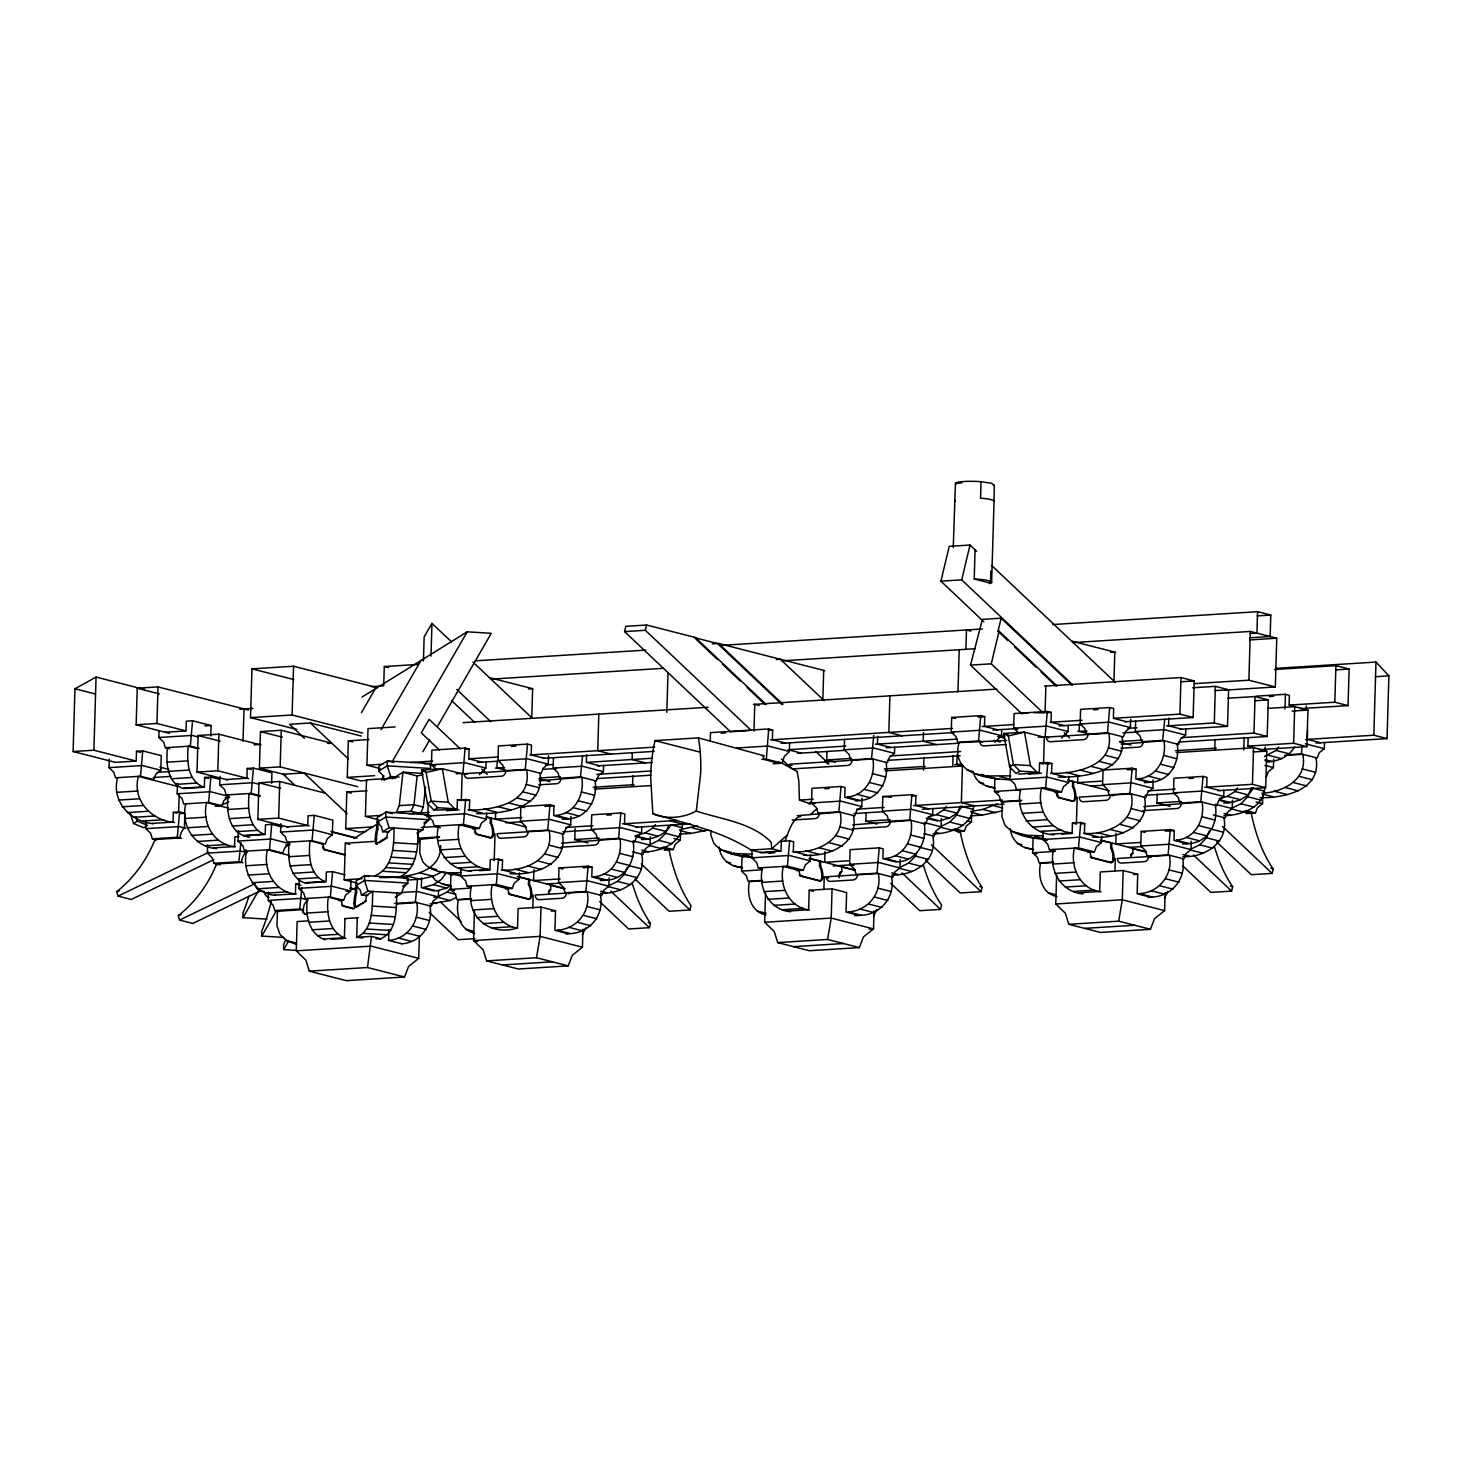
<?xml version="1.0" encoding="UTF-8"?>
<svg xmlns="http://www.w3.org/2000/svg" width="1462" height="1462" viewBox="0 0 1462 1462"><rect width="100%" height="100%" fill="white"/><g stroke="black" fill="none" stroke-linecap="round" stroke-linejoin="round"><path stroke-width="1.5" d="M810.204 801.944L810.186 803.643L799.385 800.116L798.819 780.891L797.119 771.497M114.895 762.232L73.1 751.523L74.964 688.766L96.072 677.07L144.555 689.497M135.692 760.934L93.897 750.225L96.072 677.07M115.407 762.36L136.204 761.062L136.496 751.304L142.728 750.92L161.24 755.653L160.82 770.291L155.758 774.312L153.711 779.63L140.498 776.231L115.553 777.802L113.817 772.265L109.029 767.641L109.284 759.271M153.565 823.727C130.63 821.9 111.039 801.487 117.618 777.674M169.354 733.303L136.149 724.787L137.245 688.218L158.024 686.902L248.394 710.057M174.362 822.43C151.427 820.584 131.836 800.189 138.415 776.377L177.359 786.355M142.728 750.92L140.498 776.231M156.489 839.882L152.377 838.841L150.659 833.303L145.853 828.662L146.109 820.31M185.601 730.836L156.946 723.489L158.024 686.902M169.775 748.818L165.37 747.685L163.653 742.148L158.865 737.506L159.047 731.238M197.023 748.489L188.251 746.241C186.789 760.715 187.355 780.251 203.035 786.885L182.238 788.201C166.558 781.567 165.992 762.013 167.454 747.557M213.927 859.565L131.288 899.495L118.056 896.096L116.777 891.601A114.877 95.651 -75.6 0 0 155.009 839.517L179.972 837.945A12.939 10.782 -75.6 0 1 184.413 827.931L184.852 813.292L179.552 811.94L173.32 812.342L173.028 822.083L152.249 823.398M177.176 793.793L210.437 791.71L228.949 796.461L223.905 800.482L221.858 805.781L208.646 802.4L183.682 803.972L181.964 798.435L177.176 793.793L177.487 783.358M178.675 811.465L179.205 793.574M179.552 811.94L177.322 837.269L181.434 838.329M216.54 848.581C194.062 847.357 180.52 824.879 185.765 803.844M165.243 732.243L186.039 730.945L186.332 721.186L192.564 720.803L190.334 746.113L199.143 748.38M227.871 779.977L197.004 772.082L198.101 735.496L218.898 734.198L260.766 744.926M219.099 779.191L210.875 777.071L204.643 777.473L204.351 787.232L183.554 788.53M235.199 846.717C213.507 844.981 201.756 822.503 206.562 802.528L228.383 808.12M210.766 735.989L211.076 725.536L192.564 720.803M220.086 864.883L213.909 863.311L212.191 857.774L207.385 853.132L207.641 844.78M210.875 777.071L208.646 802.4M248.65 778.679L217.801 770.766L218.898 734.198M259.998 795.657L251.19 793.409L226.226 794.962L224.508 789.425L219.72 784.802L219.976 776.432M249.636 837.159C229.461 835.003 225.587 811.209 228.31 794.835M238.032 841.089L271.311 838.987L289.823 843.738L284.761 847.759L282.714 853.077L269.501 849.678L244.556 851.25L242.82 845.712L238.032 841.089L238.343 830.635M243.021 741.197L243.99 708.942M240.901 842.679L238.854 861.739L242.966 862.799M271.621 783.266L271.932 772.831L253.419 768.08L247.188 768.464L246.895 778.223L226.098 779.538M246.036 849.623L245.945 852.401A12.939 10.782 -75.6 0 0 241.504 862.416L216.559 863.987A113.579 94.573 -75.6 0 1 178.327 915.577L179.607 920.073L192.82 923.454L260.437 890.797M275.404 895.347C253.657 893.647 241.797 871.169 246.621 851.122M296.786 729.465L250.514 717.604L251.957 668.847L293.551 666.233L377.287 687.688M243.094 835.478L263.891 834.162C248.211 827.547 247.645 807.993 249.107 793.537L260.053 796.333M253.419 768.08L251.19 793.409M288.361 827.163L257.86 819.36L258.957 782.791L279.754 781.476L325.368 793.172M285.657 774.878L259.395 768.153L260.474 731.585L281.271 730.269L331.783 743.226L327.616 743.482M296.201 894.05C274.454 892.35 262.575 869.853 267.418 849.824L289.275 855.416M278.876 911.648L274.765 910.588L273.047 905.051L268.259 900.428L268.496 892.058M244.41 835.807L265.207 834.51L265.499 824.751L271.731 824.367L269.501 849.678M309.14 825.866L278.657 818.062L279.754 781.476M357.715 786.72L280.174 766.856L281.271 730.269M286.954 826.816L307.751 825.5L308.043 815.759L314.275 815.357L332.788 820.109L332.349 834.729L327.305 838.768L325.258 844.067L312.046 840.687L287.082 842.258L285.364 836.721L280.576 832.079L280.832 823.727M362.613 733.065L292.089 714.991L293.551 666.233M345.032 854.722L325.679 849.751A4.934 2.632 86.4 0 1 323.193 844.195L309.962 840.814C308.5 855.27 309.067 874.824 324.747 881.458L303.95 882.756C288.27 876.14 287.703 856.586 289.165 842.13M299.874 883.834L295.708 884.09L295.434 893.849L274.637 895.146M419.393 935.826L418.717 958.341L408.629 966.4L404.535 977L346.33 980.655L309.304 971.17L305.85 960.095L296.274 950.83L297.133 921.572L308.482 920.859M350.99 880.581L350.679 891.016L345.617 895.055L343.588 900.354L330.357 896.974L305.412 898.545L303.694 893.008L298.888 888.366L299.143 880.014M301.83 887.873L299.71 909.017L303.822 910.077M324.911 939.719C308.153 933.743 305.229 913.841 307.477 898.399M314.275 815.357L312.046 840.687M345.708 938.421C328.95 932.427 326.008 912.544 328.274 897.101L341.505 900.482A4.934 2.632 86.4 0 0 344.009 906.038L354.389 908.706M305.266 883.103L326.063 881.787L326.355 872.046L332.587 871.644L330.357 896.974M357.441 883.194L344.21 879.813L345.306 843.245L373.687 841.454M365.738 831.567L358.958 831.988L345.726 828.607L346.823 792.038L367.218 790.759M367.309 780.361L360.474 780.799L347.262 777.4L348.34 740.832L368.844 739.534M344.959 918.575L344.392 937.69L323.595 938.988M366.322 901.049L354.955 907.281A4.934 1.042 -86.5 0 1 354.042 903.059A12.939 2.723 -86.5 0 1 355.394 892.642L355.54 887.763L356.746 887.854L356.6 892.715A12.939 2.723 -86.5 0 0 355.229 903.132A4.934 1.042 -86.5 0 0 355.65 907.025M367.839 895.53L361.534 895.128L360.072 889.81L355.942 885.753L356.088 880.873L364.641 875.574L407.953 878.223L407.807 883.085L403.421 887.69L401.63 893.209L395.197 897.193M357.295 917.807L356.71 937.306L371.403 936.374L380.76 938.787M378.64 819.798L365.409 816.399L366.505 779.831L396.038 777.967M380.157 768.592L366.925 765.193L368.022 728.624L395.179 726.925M371.385 937.124L367.51 967.515L404.535 977M356.362 937.526C373.76 929.777 372.042 907.262 372.773 891.454L366.341 895.438A4.934 1.042 -86.5 0 1 365.135 900.976M376.593 829.246L376.739 824.367L377.945 824.44L377.799 829.319A12.939 2.723 -86.5 0 0 376.428 839.736A4.934 1.042 -86.5 0 0 377.36 843.939L376.154 843.866A4.934 1.042 -86.5 0 1 375.241 839.663A12.939 2.723 -86.5 0 1 376.593 829.246L377.799 829.319M389.038 832.116L382.733 831.732L381.271 826.414L377.141 822.338L377.287 817.459L385.858 812.159L429.152 814.809L424.821 815.028M378.658 771.132L378.804 766.271L387.375 760.953L430.669 763.603L430.522 768.482L387.229 765.832L378.658 771.132L382.788 775.207L384.25 780.525M383.72 685.842L384.287 666.544L418.406 664.388M401.831 943.776L388.618 940.395L388.929 929.777M374.637 875.921C393.315 868.209 394.155 845.2 393.972 828.04L387.54 832.024A4.934 1.042 -86.5 0 1 386.334 837.562L376.154 843.866M376.045 938.732L380.412 938.988C397.828 931.239 396.111 908.724 396.823 892.917M398.687 877.401C417.364 869.689 418.205 846.662 418.022 829.502M423.432 660.952L424.144 636.92L431.966 623.36L451.594 641.909M388.472 940.432C407.569 939.225 420.416 921.06 416.725 902.511L396.586 903.991M417.565 878.936L415.391 902.182L431.272 906.239L433.3 900.939L438.362 896.9L438.545 890.632M421.604 877.876L421.312 887.617L434.525 891.016M430.998 656.127L431.966 623.36M440.3 827.784L434.36 826.249L432.624 820.712L427.836 816.088L428.22 803.533M429.097 816.436L429.006 819.689L424.62 824.276L422.829 829.813L418.004 832.792M401.703 943.812C420.782 942.606 433.647 924.441 429.938 905.91M471.148 871.206C448.03 870.347 432.898 847.978 438.509 825.993M440.702 845.584C441.104 875.939 401.812 877.693 379.864 877.565M450.899 874.769L450.46 889.389L455.267 894.031L456.985 899.569L471.532 898.655M457.387 799.623L457.094 809.381L433.922 810.076L427.452 803.497L421.513 770.035L442.31 768.738L462.138 773.818L461.352 800.646L457.387 799.623L469.667 800.116L469.375 809.875L482.606 813.256M515.465 873.271L502.234 869.89L502.526 860.131L498.56 859.108L490.245 859.638L489.953 869.397C467.511 868.136 454.079 845.657 459.306 824.678L475.168 828.753A4.934 2.632 86.4 0 0 477.672 834.309L490.885 837.689A4.934 2.632 86.4 0 0 493.681 833.486A12.939 6.926 86.4 0 0 491.323 823.069L491.47 818.19L486.024 817.13M471.184 887.288L467.219 886.264L465.501 880.727L460.694 876.085L460.95 867.734M436.224 769.377L431.436 764.754L431.875 750.116L465.135 748.032L462.906 773.343L466.871 774.367M465.702 799.093L463.454 824.422L479.335 828.497L481.363 823.179L486.426 819.159L486.608 812.89M482.04 762.177L468.809 758.796L469.101 749.037L465.135 748.032M568.17 933.725L554.939 930.344L555.523 910.826L540.977 907.098L518.096 908.542L517.53 928.041C488.326 936.831 464.989 915.797 471.367 886.009M474.437 911.283L473.578 940.541L483.154 949.807L486.59 960.881L518.334 969.014L568.243 965.87L572.318 955.271L582.424 947.212L582.954 929.192M479.372 774.659L485.859 768.08L486.042 761.812M474.419 831.348A4.934 2.632 86.4 0 0 476.63 834.363L489.861 837.763A4.934 2.632 86.4 0 0 492.639 833.559A12.939 6.926 86.4 0 0 490.282 823.124L490.428 818.245M517.53 928.041C497.171 925.263 488.052 903.132 492.164 884.693L508.027 888.768A4.934 2.632 86.4 0 0 510.53 894.324L529.043 899.057A4.934 2.632 86.4 0 0 531.839 894.854A12.939 6.926 86.4 0 0 529.482 884.437L529.628 879.557L518.297 876.981M494.211 860.661L494.997 833.833M495.435 819.195L495.636 812.433M497.153 761.501L496.952 768.007L505.779 770.255M548.488 755.799L548.232 764.169L543.188 768.19L541.141 773.489L525.278 769.432L504.481 770.73L502.764 765.193L497.975 760.569L498.414 745.931L527.508 744.103L531.492 745.127L531.199 754.885L544.412 758.266M498.56 859.108L496.331 884.437L512.193 888.494L514.222 883.194L519.284 879.155L519.467 872.887M570.948 816.472L570.71 824.824L565.648 828.863L563.619 834.162L547.738 830.105L526.96 831.403L525.223 825.866L520.435 821.242L520.874 806.604L549.986 804.776L553.952 805.8L553.659 815.54L566.872 818.939M467.968 809.966C492.53 810.624 533.027 803.223 526.594 769.761L464.222 773.69A4.934 4.112 -75.6 0 0 468.242 778.296L501.503 776.212A4.934 4.112 -75.6 0 0 505.815 771.077M527.508 744.103L525.278 769.432M489.35 677.6L532.625 688.693L531.766 717.714L472.866 662.03M508.191 893.392A4.934 2.632 86.4 0 0 509.489 894.378L528.001 899.13A4.934 2.632 86.4 0 0 530.797 894.927A12.939 6.926 86.4 0 0 528.44 884.492L528.586 879.612M532.771 907.993L533.155 895.201M533.593 880.563L533.904 869.817M476.649 813.64C501.886 814.151 546.258 808.742 539.825 773.16M540.977 907.098L540.099 936.356L536.499 957.738L568.243 965.87M501.338 869.945C524.675 871.992 555.158 858.596 549.072 830.434L497.08 833.705A4.934 4.112 -75.6 0 0 501.1 838.311L523.963 836.885A4.934 4.112 -75.6 0 0 528.275 831.75M549.986 804.776L547.738 830.105M603.605 765.394L603.404 771.662L598.36 775.701L596.313 781L580.451 776.925L559.654 778.241L557.936 772.704L553.148 768.08L553.458 757.627M548.597 893.684A12.939 6.926 86.4 0 1 550.626 889.846L550.772 884.967L549.73 885.04L564.131 888.732M569.065 893.794L565.1 892.77L563.382 887.233L558.594 882.609L559.014 867.971L588.126 866.144L592.092 867.167L591.799 876.908L605.03 880.307M510.11 873.6C534.251 875.921 568.645 864.243 562.285 833.815M575.096 828.607L574.785 839.535L587.998 842.916M594.997 780.653C598.086 798.197 587.998 817.441 568.956 818.811L555.743 815.412C574.785 814.042 584.873 794.798 581.766 777.272L539.204 780.799M582.57 755.799L580.451 776.925M586.591 754.575L586.372 762.378L599.584 765.777M600.443 895.201C604.464 914.737 589.954 932.701 570.235 933.597L557.022 930.197C576.741 929.302 591.251 911.356 587.212 891.802L535.238 895.073A4.934 4.112 -75.6 0 0 539.24 899.678L562.121 898.253A4.934 4.112 -75.6 0 0 566.415 893.118M588.126 866.144L585.897 891.473L601.759 895.53L603.806 890.23L608.85 886.191L609.106 877.84M641.745 826.761L641.562 833.029L636.518 837.068L634.471 842.368L618.609 838.311L597.812 839.608L596.094 834.071L591.288 829.447L591.726 814.809L620.838 812.982L624.804 814.005L624.512 823.746L637.743 827.145M598.817 714.132L597.739 750.7L610.952 754.081M633.137 842.021C636.244 859.565 626.156 878.808 607.114 880.179L593.883 876.78C612.925 875.409 623.013 856.165 619.925 838.64L561.572 843.154M620.838 812.982L618.609 838.311M632.297 753.058L632.114 759.509L645.327 762.89M632.553 786.318L632.863 775.865M600.59 893.245C622.501 894.415 647.173 878.9 641.635 854.155M632.808 851.889L642.951 854.484L644.998 849.184L650.042 845.164L650.298 836.794M666.818 712.341L668.006 672.447M664.278 850.135L673.233 849.568L675.261 844.268L680.323 840.23L680.506 833.961M641.781 852.2C658.996 852.072 682.407 843.976 682.498 823.563M710.24 741.143L710.495 732.608L768.701 728.953L772.667 729.977L772.393 739.717L785.606 743.116M710.934 830.69L710.806 834.875L713.876 843.446C723.781 854.795 740.339 856.184 754.447 857.902M762.634 880.362L748.069 881.275L746.351 875.738L741.563 871.114L742.002 856.476L748.708 856.056M753.953 731.146L754.757 704.337L759.162 705.452M762.269 868.995L758.303 867.971L756.585 862.434L751.797 857.81L752.035 849.44M790.467 911.74C769.03 909.839 757.791 887.379 762.47 867.715M768.701 728.953L766.326 759.162L782.188 763.219L784.272 756.567L789.352 751.45L789.608 742.915M874.038 910.917L873.508 928.918L863.402 936.978L859.327 947.595L809.418 950.72L777.693 942.588L774.257 931.513L764.663 922.248L765.54 892.99M809.272 909.931C788.639 907.39 779.008 885.15 783.248 866.418L799.129 870.475A4.934 2.632 86.4 0 0 801.633 876.03L820.127 880.782A4.934 2.632 86.4 0 0 822.923 876.579A12.939 6.926 86.4 0 0 820.566 866.144L820.712 861.264L809.4 858.706M785.368 840.449C787.872 833.45 792.879 817.185 800.628 816.454M787.598 764.79L792.02 765.467M760.258 852.401L781.037 851.103L781.329 841.344L789.644 840.833L787.415 866.144L803.278 870.219L805.324 864.901L810.368 860.88L810.569 854.612M862.05 798.179L861.794 806.531L856.75 810.569L854.703 815.869L838.841 811.812L818.044 813.11L816.326 807.572L811.538 802.949L811.958 788.31L841.07 786.483L845.036 787.506L844.744 797.265L857.975 800.646M859.254 915.431L846.041 912.05L846.608 892.551L832.061 888.823L809.199 890.248L808.614 909.766L787.817 911.064M822.85 699.421L823.709 670.4M799.275 875.098A4.934 2.632 86.4 0 0 800.591 876.103L819.104 880.837A4.934 2.632 86.4 0 0 821.882 876.633A12.939 6.926 86.4 0 0 819.524 866.217L819.67 861.337M826.944 751.395L826.688 759.948L835.496 762.195M823.874 889.718L824.239 876.908L828.662 878.041M824.678 862.288L825.007 851.524M832.061 888.823L831.202 918.081L827.583 939.463L859.327 947.595M792.441 851.652C815.759 853.717 846.242 840.303 840.157 812.141L797.064 815.705M841.07 786.483L838.841 811.812M894.689 747.1L894.506 753.369L889.444 757.407L887.416 762.707L871.553 758.65L850.756 759.948L849.038 754.41L844.232 749.787L844.543 739.333M839.078 877.913A12.939 6.926 86.4 0 1 841.728 871.571L841.874 866.692M803.442 855.179C827.181 857.39 859.619 844.835 853.388 815.54M866.125 812.506L865.87 821.242L876.889 824.075M886.082 762.378C889.188 779.904 879.101 799.147 860.058 800.518L846.827 797.119C865.87 795.748 875.957 776.523 872.869 758.979L789.699 764.206A4.934 4.112 -75.6 0 0 793.72 768.829L847.777 765.43A4.934 4.112 -75.6 0 0 852.072 760.295M873.728 735.423L871.553 758.65M877.693 736.3L877.456 744.103L890.687 747.484M891.528 876.908C895.566 896.462 881.056 914.408 861.337 915.303L848.106 911.922C867.825 911.027 882.335 893.063 878.315 873.508L826.322 876.78A4.934 4.112 -75.6 0 0 830.343 881.403L853.205 879.96A4.934 4.112 -75.6 0 0 857.518 874.824M876.981 873.179L856.202 874.477L854.466 868.94L849.678 864.316L850.116 849.678L879.229 847.85L876.981 873.179L892.862 877.237L894.89 871.937L899.952 867.916L900.19 859.546M932.847 808.468L932.646 814.736L927.602 818.775L925.556 824.075L909.693 820.018L888.896 821.315L887.178 815.778L882.39 811.154L882.829 796.516L911.922 794.688L915.906 795.712L915.614 805.471L928.827 808.851M889.901 695.839L888.823 732.407L902.054 735.806M924.24 823.746C927.328 841.271 917.241 860.515 898.198 861.886L884.985 858.486C904.028 857.116 914.115 837.89 911.009 820.346L852.675 824.86M911.922 794.688L909.693 820.018M923.454 732.608L923.198 741.216L936.429 744.615M923.582 770.108L923.947 757.572M891.692 874.952C913.604 876.122 938.257 860.606 932.719 835.862M923.911 833.614L934.035 836.209L936.082 830.891L941.126 826.871L941.382 818.501M953.261 547.519L955.417 483.337L961.832 482.935M982.519 741.965L978.553 740.96L957.756 742.257L956.038 736.72L951.25 732.096L951.689 717.458L980.783 715.631L984.748 716.654L984.474 726.395L997.687 729.794M952.749 766.198L953.06 755.744M957.976 691.837L959.218 649.731M957.08 754.666L956.806 764.425L963.403 766.125M965.907 649.274L966.473 629.958L970.878 631.091M990.852 571.002L990.487 583.192L974.204 579.007L975.063 549.822M981.039 481.729L980.563 498.177L983.469 498.414A19.719 2.851 1.7 0 1 994.05 501.119L991.638 582.205M957.61 831.695L964.317 831.275L966.364 825.975L971.408 821.936L971.59 815.668M932.866 833.907C950.099 833.797 973.491 825.683 973.601 805.27M980.783 715.631L978.553 740.96M994.27 485.11L994.05 501.119M994.873 778.917L994.507 791.454L999.295 796.077L1001.013 801.615L1021.81 800.317M995.019 742.276L1001.507 735.678L1001.708 729.41M1020.513 790.686L1016.547 789.681L1014.811 784.144L1010.023 779.502L1010.461 764.882M1053.828 834.765C1030.546 833.98 1014.993 811.666 1020.695 789.407M1033.086 838.183L1032.647 852.821L1037.453 857.445L1039.171 862.982L1053.718 862.068M1064.793 776.688L1051.562 773.288L1051.854 763.548L1047.888 762.524L1039.573 763.054L1039.281 772.795L1018.484 774.111M1072.45 832.901C1049.899 831.714 1036.211 809.235 1041.492 788.109L1057.355 792.166A4.934 2.632 86.4 0 0 1059.859 797.722L1073.071 801.121A4.934 2.632 86.4 0 0 1075.868 796.918A12.939 6.926 86.4 0 0 1073.51 786.483L1073.656 781.603L1068.21 780.544M1045.86 686.043L1045.056 712.853L1034.091 712.707M1043.137 831.165L1042.881 839.517L1047.687 844.159L1049.405 849.696L1055.345 851.213M1018.411 732.809L1013.623 728.167L1014.061 713.547L1047.322 711.446L1045.092 736.775L1049.058 737.798M1047.888 762.524L1045.641 787.854L1061.522 791.911L1063.55 786.611L1068.612 782.572L1068.795 776.304M1047.322 711.446L1051.288 712.469L1050.995 722.228L1064.226 725.609M1083.141 893.867C1061.101 892.368 1048.546 869.872 1053.554 849.422M1165.141 892.624L1164.611 910.625L1154.505 918.684L1150.43 929.302L1100.521 932.445L1068.777 924.313L1065.341 913.238L1055.765 903.973L1056.624 874.715M1061.558 738.091L1068.046 731.512L1068.229 725.243M1056.313 792.24A4.934 2.632 86.4 0 0 1058.817 797.795L1072.048 801.176A4.934 2.632 86.4 0 0 1074.826 796.991A12.939 6.926 86.4 0 0 1072.468 786.556L1072.615 781.677M1097.651 836.703L1084.42 833.303L1084.713 823.563L1080.747 822.539L1072.432 823.069L1072.139 832.81L1051.342 834.126M1101.032 891.82C1080.126 889.499 1069.965 867.167 1074.351 848.124L1090.213 852.182A4.934 2.632 86.4 0 0 1092.717 857.737L1111.23 862.489A4.934 2.632 86.4 0 0 1114.026 858.285A12.939 6.926 86.4 0 0 1111.668 847.85L1111.814 842.971L1100.484 840.412M1077.183 797.265L1076.398 824.075L1072.432 823.069M1077.622 782.627L1077.823 775.847M1079.34 724.914L1079.139 731.42L1087.966 733.686M1130.674 719.231L1130.418 727.583L1125.374 731.621L1123.328 736.921L1107.465 732.864L1086.668 734.162L1084.95 728.624L1080.162 724.001L1080.601 709.362L1109.695 707.535L1113.678 708.558L1113.386 718.299L1126.599 721.698M1080.747 822.539L1078.499 847.869L1094.38 851.926L1096.409 846.626L1101.471 842.587L1101.654 836.319M1113.112 795.84L1109.128 794.835L1107.41 789.297L1102.622 784.655L1103.061 770.035L1132.173 768.208L1136.138 769.213L1135.846 778.972L1149.059 782.353M1050.593 773.361C1075.082 774.038 1115.214 766.453 1108.781 733.193L1046.408 737.122A4.934 4.112 -75.6 0 0 1050.429 741.727L1083.689 739.644A4.934 4.112 -75.6 0 0 1088.002 734.509M1109.695 707.535L1107.465 732.864M1113.953 681.146L1114.812 652.125L1110.645 652.381M1090.378 856.823A4.934 2.632 86.4 0 0 1091.675 857.81L1110.188 862.543A4.934 2.632 86.4 0 0 1112.984 858.358A12.939 6.926 86.4 0 0 1110.627 847.923L1110.773 843.044M1114.958 871.425L1115.342 858.633M1115.78 843.994L1116.091 833.23M1058.177 777.09C1083.525 777.583 1128.426 772.466 1122.012 736.592M1078.919 892.77L1099.716 891.473L1100.283 871.973L1123.163 870.53L1122.286 899.788L1118.686 921.17L1150.43 929.302M1083.525 833.358C1106.862 835.423 1137.345 822.028 1131.259 793.866L1079.267 797.119A4.934 4.112 -75.6 0 0 1083.287 801.743L1106.149 800.299A4.934 4.112 -75.6 0 0 1110.462 795.164M1132.173 768.208L1129.925 793.519L1145.806 797.594L1147.834 792.276L1152.897 788.256L1153.134 779.886M1185.792 728.825L1185.591 735.094L1180.547 739.114L1178.5 744.432L1162.637 740.357L1141.84 741.673L1140.122 736.135L1135.334 731.493L1135.645 721.04M1130.784 857.116A12.939 6.926 86.4 0 1 1132.812 853.278L1132.959 848.399L1131.917 848.472L1146.318 852.163M1123.163 870.53L1137.71 874.258L1137.125 893.757L1150.356 897.156M1151.252 857.207L1147.286 856.202L1145.568 850.665L1140.78 846.023L1141.201 831.403L1170.313 829.575L1174.278 830.58L1173.986 840.339L1187.217 843.72M1092.297 837.032C1116.438 839.334 1150.832 827.675 1144.472 797.247M1157.228 794.213L1156.972 802.949L1170.185 806.348M1177.184 744.085C1180.273 761.611 1170.185 780.854 1151.142 782.225L1137.929 778.844C1156.972 777.473 1167.06 758.23 1163.953 740.704L1121.372 744.213M1164.757 719.213L1162.637 740.357M1168.778 718.006L1168.558 725.81L1181.771 729.191M1182.63 858.614C1186.651 878.169 1172.14 896.115 1152.421 897.028L1139.209 893.629C1158.927 892.734 1173.438 874.769 1169.399 855.233L1117.425 858.486A4.934 4.112 -75.6 0 0 1121.427 863.11L1144.307 861.666A4.934 4.112 -75.6 0 0 1148.602 856.531M1170.313 829.575L1168.083 854.886L1183.946 858.962L1185.993 853.644L1191.037 849.623L1191.292 841.253M1223.932 790.193L1223.749 796.461L1218.705 800.482L1216.658 805.8L1200.795 801.724L1179.998 803.04L1178.281 797.503L1173.474 792.861L1173.913 778.241L1203.025 776.413L1206.991 777.418L1206.698 787.177L1219.929 790.558M1181.004 677.546L1194.216 680.945L1193.138 717.513L1179.907 714.132L1181.004 677.546L1044.544 686.117M1215.324 805.452C1218.431 822.978 1208.343 842.222 1189.3 843.592L1176.069 840.211C1195.112 838.841 1205.2 819.597 1202.111 802.071L1143.759 806.567M1203.025 776.413L1200.795 801.724M1215.379 686.354L1228.61 689.753L1227.513 726.322L1214.301 722.941L1215.379 686.354L1192.645 687.78M1214.739 749.732L1215.05 739.279M1182.776 856.659C1204.688 857.847 1229.359 842.331 1223.822 817.587M1213.241 814.864L1225.138 817.916L1227.185 812.616L1232.228 808.577L1232.484 800.226M1243.778 750.006L1244.144 737.451M1250.321 631.438L1276.765 638.218L1275.321 686.976L1248.877 680.195L1250.321 631.438L1072.944 642.586M1248.128 738.328L1247.89 746.132L1266.75 751.121L1265.672 787.689L1217.919 790.686M1265.672 787.689L1252.441 784.308L1253.537 747.722L1176.216 752.583M1255.054 696.533L1268.267 699.914L1267.188 736.482L1253.957 733.102L1255.054 696.533L1227.769 698.233M1052.896 624.53L1257.576 611.683L1256.936 633.137L1250.101 633.558M1246.063 813.585L1255.419 813L1257.448 807.682L1262.51 803.661L1262.748 795.291M1265.069 751.23L1265.178 747.064M1223.968 815.632C1241.183 815.504 1264.593 807.408 1264.685 786.995M1257.576 611.683L1270.789 615.063L1270.149 636.518L1249.681 637.798M1266.33 776.889L1268.358 771.57L1273.42 767.55L1273.658 759.18M1284.97 708.96L1285.409 694.322L1256.297 696.15M1285.409 694.322L1289.374 695.345L1289.082 705.104L1307.942 710.075L1306.864 746.643L1293.632 743.263L1294.711 706.694L1267.426 708.412M1261.998 793.135C1282.942 792.495 1308.49 779.136 1302.679 754.282L1284.531 755.415M1306.242 710.203L1306.37 706.018M1307.576 729.629L1307.284 739.388L1320.497 742.769M1259.933 797.685C1284.038 798.362 1322.306 789.864 1315.91 757.663M1286.816 754.849L1301.363 753.935L1317.225 758.01L1319.272 752.692L1324.316 748.672L1324.517 742.404M1335.902 665.649L1349.134 669.048L1348.037 705.616L1334.824 702.217L1335.902 665.649L1274.498 669.505M1375.98 662.067L1388.9 675.846L1387.036 738.602L1373.823 735.203L1375.98 662.067L1275.924 668.335M1301.363 753.935L1301.948 748.252M420.489 813.621L411.133 811.227L396.44 812.141L399.254 805.617L402.982 772.192L422.664 773.398M423.085 774.604L417.145 776.03L413.965 804.685L411.133 811.227M421.184 811.977L423.304 807.079L425.533 787.031M696.277 811.026L700.59 774.257A150.878 125.641 -75.6 0 0 698.434 737.871L655.013 740.613A150.878 125.641 -75.6 0 0 650.681 777.382L652.838 813.749C666.672 819.615 683.174 818.099 696.277 811.026C721.369 819.506 751.833 822.32 771.168 842.222L771.79 848.728L780.562 850.975M730.433 731.676L624.585 631.602L625.846 626.339L646.624 625.023L695.309 637.505L766.234 704.574M751.212 730.379L645.363 630.286L646.624 625.023M599.694 901.597L628.642 928.991L649.439 927.676L650.48 923.326A113.579 60.728 86.4 0 1 632.425 883.742M635.129 879.101L669.139 911.265L689.936 909.967L690.978 905.599A114.877 61.404 86.4 0 1 669.066 849.824L661.135 847.796M983.835 621.752L940.907 581.163L949.24 546.349L970.019 545.052L976.653 551.302M1072.34 684.472L961.704 579.866L970.019 545.052M1021.865 713.73L970.476 665.137L982.446 619.376L1001.159 618.207L1072.121 685.312M1007.958 640.648L998.034 631.255L1001.159 618.207M1042.662 712.414L991.273 663.821L999.076 631.2L998.034 631.255M890.778 883.322L919.744 910.698L940.523 909.382L941.565 905.033A113.579 60.728 86.4 0 1 923.509 865.449M925.574 860.186L960.242 892.971L981.02 891.674L982.062 887.324A114.877 61.404 86.4 0 1 960.168 831.549L952.237 829.502M1182.648 865.76L1210.828 892.405L1231.625 891.107L1232.667 886.758A113.579 60.728 86.4 0 1 1214.611 847.174M1216.658 841.911L1251.326 874.696L1272.123 873.381L1273.164 869.031A114.877 61.404 86.4 0 1 1251.253 813.256L1243.321 811.227M585.75 927.84L582.351 934.711M876.834 909.547L873.435 916.418M1167.937 891.272L1164.538 898.125M620.637 889.791L607.424 886.392L617.531 881.385L624.384 874.386L627.253 867.185M661.829 848.746L648.616 845.365L658.722 840.339L665.575 833.34L668.445 826.158M900.537 867.112L908.633 863.092L915.468 856.092L916.912 852.492M941.729 826.067L949.807 822.064L956.66 815.065L960.26 806.074L973.473 809.455M1202.824 853.205L1189.611 849.824L1199.717 844.817L1206.57 837.799L1209.439 830.617M1244.016 812.178L1230.803 808.778L1240.909 803.771L1247.762 796.772L1250.631 789.571M267.071 919.159L243.021 917.679L257.824 892.058M361.443 712.652L375.149 688.931M283.665 937.416L261.789 936.064L276.574 910.479M380.997 729.684L420.946 660.532M296.804 950.41L283.683 949.606L288.233 941.711M381.619 780.032L383.994 775.902M393.114 760.112L467.219 631.822L491.269 633.302L437.686 726.066M422.865 751.724L429.718 739.882M994.087 485.402L991.474 483.173L979.12 481.565A19.719 2.851 1.7 0 0 955.6 483.045L956.038 484.525M446.239 872.924L441.049 879.813L433.428 884.674L423.395 887.489L436.608 890.888L446.659 888.055L450.46 885.625M637.085 835.186L645.126 832.92L652.728 828.059L655.323 824.623M641.562 839.553C653.039 839.517 665.411 835.131 671.149 824.55M928.169 816.892L936.21 814.645L943.831 809.784L946.426 806.33M928.37 818.026L939.39 820.84L949.441 818.026L957.043 813.164L962.234 806.275M1219.271 798.599L1227.312 796.351L1234.915 791.49L1237.51 788.036M1264.484 756.439L1276.107 750.445L1278.702 747.009M1223.749 802.985C1235.226 802.949 1247.598 798.563 1253.336 787.981M1267.188 761.793C1277.952 761.464 1289.173 756.749 1294.528 746.936M307.477 899.861L304.334 904.375L303.018 909.876A4.934 4.112 -75.6 0 0 307.038 914.481L306.38 914.317A4.934 4.112 -75.6 0 1 302.36 909.693L277.415 911.265L276.976 925.903L280.046 934.474L286.497 940.633L296.347 944.397M456.217 897.485L450.15 900.501L436.919 897.101L447.043 892.094L451.137 887.891M787.397 834.912L771.79 848.728L750.993 850.043C721.369 831.056 686.171 823.636 652.838 813.749M810.478 814.444L816.947 808.705M133.517 823.508L137.3 821.151L147.552 825.372L143.769 827.73L133.517 823.508L130.264 813.274M361.973 697.1L467.219 631.822M385.858 779.52L390.683 776.541L399.089 777.053M392.273 778.826L402.982 772.192L417.145 776.03M377.141 822.338L385.712 817.039L429.006 819.689L423.852 822.868M353.95 838.494L379.097 822.905M427.452 803.497L431.235 801.158L448.249 802.199L454.719 808.76L459.068 809.893M382.733 831.732L389.148 827.748L422.829 829.813M379.06 842.898L387.521 837.635M433.922 810.076L437.705 807.718L454.719 808.76M418.644 839.48L438.874 837.36M355.942 885.753L364.513 880.435L407.807 883.085L402.653 886.283M353.914 888.786L357.678 886.447M361.534 895.128L367.949 891.144L401.63 893.209M356.161 907.354L364.641 902.091M1036.905 772.192L1019.891 771.15L1016.108 773.489L1009.639 766.929L1013.422 764.571L1030.436 765.613L1036.905 772.192L1041.291 773.325M970.914 811.41L982.829 809.418L997.376 803.826M958.414 832.518L960.168 831.549M406.454 880.124L419.813 879.283L433.191 876.25L440.939 872.412M220.671 805.599L228.712 801.724M118.056 896.096L208.774 852.273M179.607 920.073L255.411 883.45M989.427 583.576L991.199 582.936A19.719 2.851 1.7 0 0 976.232 579.098L974.204 579.007M679.812 829.703L697.319 825.884M679.958 834.126L691.051 833.431L708.686 829.886M971.06 815.833L982.153 815.138L1001.634 810.99M425.625 771.095L421.513 770.035L426.155 772.466L442.31 768.738L448.249 802.199M1009.639 766.929L1003.7 733.467L1008.341 735.898L1024.496 732.17L1044.325 737.25L1043.539 764.059L1039.573 763.054M430.066 903.955L450.15 900.501M940.907 581.163L961.704 579.866M624.585 631.602L645.363 630.286M695.309 637.505L694.267 637.56L717.495 643.518L782.133 704.647M712.286 643.847L718.518 643.444L824.641 670.638M475.26 660.824L645.82 650.115M720.857 645.4L982.391 628.952M1257.156 615.922L1270.789 615.063M776.267 659.581L780.434 659.307L824.166 700.682M371.385 686.647L382.66 685.952M490.757 679.154L663.584 668.298M781.841 660.861L975.154 648.726M1249.48 639.936L1276.765 638.218M528.458 688.949L532.625 688.693M239.823 709.198L252.889 708.376M970.476 665.137L991.273 663.821M136.149 724.787L156.946 723.489M250.514 717.604L292.089 714.991M204.844 725.938L211.076 725.536M361.242 736.026L310.401 722.996L289.604 724.311L304.462 738.347M158.865 737.506L192.125 735.423L198.302 737.012M463.052 722.648L707.973 707.261M753.46 704.41L996.792 689.114M1335.482 669.907L1349.134 669.048M1180.583 681.804L1194.216 680.945M73.1 751.523L93.897 750.225M165.37 747.685L190.334 746.113M1194.29 683.631L1248.877 680.195M254.041 744.816L260.711 744.396M1375.249 676.705L1388.9 675.846M1214.959 690.612L1228.61 689.753M1225.284 690.119L1275.321 686.976M167.015 762.177L187.812 760.88M109.029 767.641L142.307 765.54L160.82 770.291M1269.217 696.606L1273.694 696.332M730.525 731.786L749.238 730.598M1021.609 713.493L1027.859 713.09M464.678 749.33L469.101 749.037M511.334 746.388L515.812 746.113M721.168 733.211L725.645 732.919M768.19 730.251L772.667 729.977M978.041 717.074L984.748 716.654M1046.865 712.743L1051.288 712.469M1093.521 709.819L1097.999 709.527M1254.634 700.773L1268.267 699.914M168.349 771.369L189.146 770.054M157.165 772.393L169.629 771.625M197.004 772.082L217.801 770.766M259.395 768.153L280.174 766.856M1289.338 705.086L1334.824 702.217M153.144 777.528L170.871 776.413M366.925 765.193L382.77 764.206M409.927 762.506L432.551 761.081M468.754 758.796L498.177 756.95M529.847 754.959L654.592 747.119M770.565 739.845L952.493 728.405M982.062 726.559L1013.897 724.549M1050.283 722.265L1082.136 720.273M1113.971 718.262L1179.907 714.132M171.328 778.771L192.125 777.455M1300.285 708.613L1348.037 705.616M497.975 760.569L527.088 758.741L548.232 764.169M951.25 732.096L980.362 730.269L1001.507 735.678M1080.162 724.001L1109.274 722.155L1130.418 727.583M1292.024 711.08L1307.942 710.075M429.938 765.467L434.47 765.174M477.453 762.47L500.077 761.044M543.078 758.358L654.154 751.377M781.128 743.39L954.357 732.517M993.009 730.086L1015.761 728.661M1058.963 725.938L1081.697 724.512M1124.918 721.789L1193.138 717.513M736.848 747.996L768.208 746.022L789.352 751.45M175.952 784.363L196.749 783.065M219.72 784.802L252.981 782.7L259.158 784.29M347.262 777.4L374.601 775.682M495.38 768.098L504.5 767.532M545.509 764.955L552.344 764.516M586.536 762.378L652.582 758.23M789.023 749.659L845.877 746.077M875.446 744.213L957.318 739.078M998.254 736.501L1005.07 736.08M1077.841 731.512L1086.942 730.927M1127.878 728.368L1136.979 727.784M1166.53 725.938L1214.301 722.941M117.198 792.313L137.976 790.997M456.089 773.782L462.906 773.343M1038.276 737.195L1045.092 736.775M553.148 768.08L582.26 766.234L603.404 771.662M844.232 749.787L873.344 747.959L894.506 753.369M1006.642 740.448L959.09 742.605C949.934 774.897 988.659 778.844 1010.827 779.867M1135.334 731.493L1164.446 729.666L1185.591 735.094M542.786 769.341L556.455 768.482M597.483 765.905L652.162 762.47M797.704 753.332L845.456 750.317M886.21 747.758L959.163 743.189M1122.907 732.901L1138.825 731.895M1179.761 729.319L1227.513 726.322M118.733 800.079L139.53 798.764M761.793 759.436L766.326 759.162M1006.075 744.523L983.889 745.912A4.934 4.112 -75.6 0 1 979.869 741.289M225.13 797.74L229.662 797.448M539.88 777.967L560.348 776.669M596.734 774.385L651.303 770.967M826.414 759.966L851.432 758.394M890.102 755.964L960.589 751.523M1119.782 741.526L1142.535 740.101M1181.186 737.67L1253.957 733.102M773.124 763.785L782.188 763.219M122.095 806.823L142.874 805.525M596.313 778.643L650.882 775.207M887.397 760.35L960.168 755.781M1178.5 742.056L1267.188 736.482M538.656 784.856L556.675 783.723A4.934 4.112 -75.6 0 0 560.988 778.588M1120.842 748.27L1138.861 747.137A4.934 4.112 -75.6 0 0 1143.174 742.002M215.06 806.22L221.858 805.781M127.249 812.561L148.046 811.264M1305.584 739.498L1373.823 735.203M227.871 809.473L248.668 808.157M593.188 787.269L634.124 784.692M884.291 768.975L925.227 766.417M954.777 764.553L961.612 764.114M1175.375 750.7L1216.311 748.124M1248.146 746.113L1293.632 743.263M180.685 813.566L184.852 813.292M134.212 817.295L155.009 815.997M1316.019 743.062L1387.036 738.602M594.376 789.133L650.974 785.587M885.113 770.876L962.435 766.015L961.356 802.583L974.569 805.982M1259.093 749.659L1306.864 746.643M463.436 800.5L469.667 800.116M1045.622 763.932L1051.854 763.548M142.984 821.023L163.781 819.725M185.327 818.464L206.124 817.167M399.254 805.617L413.965 804.685L423.304 807.079M1253.117 751.98L1266.75 751.121M229.205 818.647L250.002 817.349M257.86 819.36L278.657 818.062M145.853 828.662L179.132 826.578L185.619 828.241M446.604 810.661L457.003 810.021M1028.791 774.092L1039.19 773.435M187.191 827.784L207.988 826.487M365.409 816.399L381.363 815.394M408.72 813.676L429.225 812.397M974.77 773.745L985.772 775.975L1010.662 775.865M232.184 826.048L252.981 824.732M544.997 806.348L553.952 805.8M824.897 788.767L829.374 788.493M1127.184 769.78L1136.138 769.213M427.836 816.088L465.263 813.731L486.426 819.159M1010.023 779.502L1047.45 777.163L1068.612 782.572M426.502 816.783L431.052 816.49M236.807 831.659L257.604 830.343M191.23 835.46L212.027 834.144M152.377 838.841L177.322 837.269M280.576 832.079L313.837 829.996L332.349 834.729M345.726 828.607L372.828 826.907M494.777 819.25L521.861 817.55M799.696 800.079L813.164 799.239M1077.33 782.645L1102.019 781.092M239.019 836.538L234.852 836.812L234.56 846.553L213.781 847.869M606.894 815.12L611.372 814.846M891.272 797.265L882.829 796.516M911.411 795.986L915.906 795.712M1189.081 778.552L1193.559 778.259M434.36 826.249L463.454 824.422M1016.547 789.681L1045.641 787.854M197.443 841.472L218.24 840.157M421.275 827.455L436.955 826.487M490.282 823.124L491.323 823.069M520.435 821.242L549.548 819.396L570.71 824.824M811.538 802.949L840.632 801.121L861.794 806.531M1019.142 789.9L994.507 791.454L998.729 792.532M1072.468 786.556L1073.51 786.483M1102.622 784.655L1131.734 782.828L1152.897 788.256M505.742 822.777L521.532 821.79M562.194 819.232L568.956 818.811M808.431 803.753L815.175 803.332M855.562 800.792L860.058 800.518M1090.561 786.026L1104.011 785.185M1144.417 782.645L1151.142 782.225M205.85 845.84L226.628 844.524M472.61 828.917L479.335 828.497M1054.796 792.331L1061.522 791.911M285.602 845.036L289.75 844.78M565.648 827.455L592.932 825.738M622.501 823.874L677.089 820.456M856.732 809.162L884.035 807.444M913.586 805.599L1002.292 800.025M1147.834 790.869L1175.119 789.151M1204.688 787.305L1252.441 784.308M1058.817 797.795L1059.859 797.722M322.152 844.268L323.193 844.195M439.623 836.885L418.826 838.201L417.109 832.664M492.639 833.559L493.681 833.486M1074.826 796.991L1075.868 796.918M1109.128 794.835L1129.925 793.519M1021.061 800.792L1002.347 801.962L1001.909 816.582L1004.979 825.153C1014.884 836.502 1031.441 837.89 1045.531 839.608M207.385 853.132L240.663 851.048L247.151 852.712M591.288 829.447L620.4 827.602L641.562 833.029M882.39 811.154L911.502 809.327L932.646 814.736M1173.474 792.861L1202.586 791.033L1223.749 796.461M562.943 831.841L594.796 829.831M635.732 827.273L690.302 823.837M854.046 813.548L883.615 811.684M922.266 809.272L1004.138 804.118M1145.13 795.255L1176.983 793.263M438.07 840.613L458.867 839.316M1020.257 804.045L1041.054 802.729M489.861 837.763L490.885 837.689M1072.048 801.176L1073.071 801.121M792.185 820.036L815.065 818.592A4.934 4.112 -75.6 0 0 819.36 813.457M322.426 846.79A4.934 2.632 86.4 0 0 324.637 849.824L325.679 849.751M288.745 856.75L309.524 855.453M574.475 839.553L599.164 838M865.577 821.26L890.267 819.707M1156.661 802.985L1181.351 801.432M213.909 863.311L238.854 861.739M439.934 849.934L460.731 848.636M1022.121 813.365L1042.918 812.05M246.201 865.76L266.979 864.444M561.043 847.211L594.833 845.091A4.934 4.112 -75.6 0 0 599.128 839.956M852.127 828.917L885.917 826.798A4.934 4.112 -75.6 0 0 890.23 821.662M1143.229 810.624L1177.02 808.504A4.934 4.112 -75.6 0 0 1181.314 803.369M290.061 865.943L310.858 864.627M443.973 857.609L464.752 856.293M1026.16 821.023L1046.938 819.725M248.047 875.08L268.844 873.764M293.04 873.326L313.837 872.028M498.359 860.387L502.526 860.131M1080.546 823.819L1084.713 823.563M450.186 863.622L470.983 862.324M1032.373 827.053L1053.17 825.738M458.575 867.989L479.372 866.674M1040.761 831.403L1061.558 830.105M297.663 878.936L318.46 877.639M252.085 882.737L272.882 881.44M469.156 870.694L489.953 869.397M479.463 870.676L489.861 870.036M774.714 852.127L762.232 852.913L750.993 850.043M1061.65 834.108L1072.048 833.45M344.21 879.813L362.028 878.699M417.949 842.88A4.934 4.112 -75.6 0 0 420.161 838.53L419.722 853.168L422.792 861.739C431.838 873.143 447.884 873.563 461.243 872.467M730.178 853.369L752.345 854.173M769.122 853.114L774.622 852.766M1021.28 835.076L1043.429 835.88M583.137 867.715L592.092 867.167M1165.324 831.147L1174.278 830.58M258.299 888.75L279.096 887.452M460.694 876.085L498.122 873.746L519.284 879.155M751.797 857.81L789.224 855.453L810.368 860.88M298.888 888.366L332.166 886.283L350.679 891.016L346.238 891.308M266.705 893.118L287.484 891.82M533.283 880.581L560.22 878.9M824.385 862.306L849.075 860.752M1115.469 844.013L1140.159 842.459M467.219 886.264L496.331 884.437M758.303 867.971L787.415 866.144M1049.405 849.696L1078.499 847.869M268.259 900.428L301.519 898.326L308.007 899.989M401.52 892.478L417.2 891.491L438.362 896.9L433.885 897.193M470.618 888.128L450.46 889.389L454.7 890.486M528.44 884.492L529.482 884.437M558.594 882.609L587.687 880.782L608.85 886.191M741.563 871.114L761.72 869.835M819.524 866.217L820.566 866.144M1055.052 851.414L1032.647 852.821L1036.887 853.899M1110.627 847.923L1111.668 847.85M1140.78 846.023L1169.874 844.195L1191.037 849.623M546.514 883.98L559.983 883.139M600.37 880.599L607.114 880.179M833.121 865.979L853.315 864.7M1128.701 847.412L1142.169 846.553M1182.557 844.013L1189.3 843.592M505.468 888.914L512.193 888.494M796.571 870.639L803.278 870.219M1087.655 852.346L1094.38 851.926M339.038 900.647L343.588 900.354M550.626 889.846L549.602 889.919A12.939 6.926 86.4 0 0 548.451 891.601M841.728 871.571L840.687 871.626A12.939 6.926 86.4 0 0 838.64 875.464M1132.812 853.278L1131.789 853.351A12.939 6.926 86.4 0 0 1130.638 855.032M509.489 894.378L510.53 894.324M800.591 876.103L801.633 876.03M1091.675 857.81L1092.717 857.737M341.651 905.124A4.934 2.632 86.4 0 0 342.967 906.111L344.009 906.038M274.765 910.588L299.71 909.017M394.594 903.479L415.391 902.182M530.797 894.927L531.839 894.854M565.1 892.77L585.897 891.473M821.882 876.633L822.923 876.579M1112.984 858.358L1114.026 858.285M1147.286 856.202L1168.083 854.886M470.782 899.112L458.3 899.898C455.559 913.257 459.488 930.07 474.748 933.176M761.866 880.837L749.403 881.623C746.643 894.963 750.591 911.776 765.832 914.901M1052.969 862.543L1040.487 863.329C1037.746 876.688 1041.675 893.483 1056.935 896.608M470.928 900.629L491.725 899.331M762.031 882.354L782.828 881.038M1053.115 864.06L1073.912 862.744M307.057 913.037L327.835 911.74M528.001 899.13L529.043 899.057M819.104 880.837L820.127 880.782M1110.188 862.543L1111.23 862.489M472.793 909.949L493.589 908.651M763.877 891.656L784.674 890.358M1054.979 873.381L1075.776 872.065M344.776 918.593L358.373 917.734M308.646 922.284L329.425 920.987M551.357 911.1L555.523 910.826M1133.543 874.514L1137.71 874.258M476.831 917.624L497.628 916.308M767.915 899.331L788.712 898.033M1059.018 881.038L1079.815 879.74M312.155 929.814L332.934 928.516M483.045 923.637L503.842 922.321M774.129 905.343L794.926 904.046M1065.231 887.068L1086.028 885.753M317.565 935.625L338.362 934.328M491.451 928.005L512.23 926.689M782.535 909.711L803.332 908.395M1073.62 891.418L1094.417 890.12M331.143 939.335L343.625 938.549M474.784 938.659L458.154 939.701L429.188 912.306M296.274 950.83L371.129 946.133L418.717 958.341M565.831 933.871L570.235 933.597M854.703 915.724L861.337 915.303M1148.017 897.302L1152.421 897.028M764.663 922.248L831.202 918.081L873.508 928.918L869.086 929.192M1055.765 903.973L1122.286 899.788L1164.611 910.625M309.304 971.17L367.51 967.515M486.59 960.881L536.499 957.738M777.693 942.588L827.583 939.463M1068.777 924.313L1118.686 921.17M502.471 964.957L552.362 961.813M793.555 946.663L843.464 943.52M1084.658 928.37L1134.549 925.245M424.181 763.932L430.669 763.603M403.622 878.443L407.953 878.223M375.241 839.663L376.428 839.736M393.534 842.66L417.584 844.141M392.602 850.427L416.652 851.889M390.994 857.171L415.044 858.633M388.728 862.872L412.777 864.353M385.785 867.569L409.835 869.049M382.167 871.242L406.235 872.723M355.394 892.642L356.6 892.715M354.042 903.059L355.229 903.132M372.335 906.074L396.385 907.555M371.22 915.376L395.27 916.857M369.301 923.034L393.351 924.496M366.615 929.01L390.665 930.49M363.124 933.341L387.174 934.803M358.537 937.654L362.923 937.928M439.093 871.663L461.151 875.957M973.345 771.662C974.843 781.603 985.187 787.196 994.544 787.415M1010.388 828.716C1010.991 840.376 1021.298 848.892 1032.702 848.782M719.286 847.01C719.889 858.669 730.214 867.167 741.618 867.057M431.637 875.482L435.237 880.179L442.584 884.09L450.515 885.351M393.881 762.451L387.375 760.953L387.229 765.832L390.683 776.541M392.364 813.64L385.858 812.159L385.712 817.039L389.148 827.748M368.991 876.56L364.641 875.574L364.513 880.435L367.949 891.144M1071.518 641.032L1115.744 652.363M1305.292 743.792L1324.316 748.672M1276.107 750.445L1289.338 753.844M1268.504 755.306L1281.717 758.705M1302.258 768.902L1315.471 772.302M1265.069 759.82L1271.666 761.519M1265.178 760.514L1269.601 761.647M1264.959 765.375L1273.42 767.55M1299.261 776.395L1312.492 779.776M1293.541 782.59L1306.772 785.989M1119.983 742.221L1131.003 745.035M1163.533 755.324L1176.746 758.723M1068.046 731.512L1046.883 726.084L1013.623 728.167L1017.863 729.264M1285.098 787.506L1298.329 790.887M1108.36 747.831L1121.573 751.212M1273.914 791.125L1287.145 794.524M1160.773 764.26L1173.986 767.66M1251.344 787.78L1264.575 791.18M1262.218 794.03L1273.238 796.845M1105.363 755.306L1118.594 758.705M951.689 717.458L955.655 718.482M1155.583 771.15L1168.814 774.549M1234.915 791.49L1248.146 794.871M1007.994 734.564L1003.7 733.467L1024.496 732.17L1030.436 765.613M1247.762 796.772L1260.975 800.153M1099.643 761.519L1112.874 764.9M1256.169 802.035L1262.51 803.661M998.053 736.519L1004.668 738.219M1147.962 776.011L1161.193 779.41M1227.312 796.351L1240.525 799.732M993.941 740.375L1000.282 742.002M1240.909 803.771L1254.14 807.152M1091.2 766.417L1104.413 769.816M1219.472 799.732L1230.492 802.565M1219.582 800.427L1228.409 802.693M1245.496 810.46L1255.419 813M1215.306 804.246L1232.228 808.577M1246.245 812.305L1250.211 813.329M1080.016 770.054L1093.247 773.435M1066.109 772.375L1079.34 775.774M1224.041 813.512L1230.657 815.211M1067.699 780.087L1109.512 790.796M1201.673 816.691L1214.904 820.091M1198.913 825.628L1212.144 829.027M1130.82 808.486L1144.033 811.885M1212.363 829.393L1223.383 832.207M999.588 776.56L1010.607 779.392M966.583 769.871L973.18 771.57M985.772 775.975L998.985 779.356M1193.741 832.536L1206.954 835.917M1127.239 817.477L1140.451 820.858M1206.57 837.799L1219.783 841.198M979.266 782.243L983.67 783.358M986.612 786.154L995.439 788.42M1186.121 837.379L1199.333 840.778M1120.385 824.477L1133.598 827.876M1199.717 844.817L1212.948 848.198M1141.201 831.403L1145.166 832.408M1110.279 829.502L1123.492 832.883M788.055 749.714L801.267 753.094M872.43 773.617L885.661 776.998M993.996 805.8L1002.822 808.047M1096.902 832.518L1110.115 835.917M1182.849 854.557L1189.465 856.239M982.829 809.418L996.042 812.799M1100.758 840.157L1146.5 851.871M698.452 737.871L764.407 755.891M869.671 782.554L882.902 785.935M1101.471 842.587L1080.308 837.159L1042.881 839.517L1047.121 840.595M971.133 812.305L982.153 815.138M864.499 789.443L877.712 792.843M943.831 809.784L957.043 813.164M384.287 666.544L388.691 667.659M956.66 815.065L969.891 818.446M1168.96 869.853L1182.191 873.253M1034.529 836.447L1045.549 839.261M1011.43 831.33L1024.661 834.711M655.013 740.613L700.134 752.162M967.186 820.858L971.408 821.936M856.878 794.305L870.091 797.685M936.21 814.645L949.441 818.026M949.807 822.064L963.038 825.445M1165.799 878.826L1179.012 882.207M926.287 818.153L937.306 820.968M1017.406 843.611L1021.828 844.725M954.412 828.735L964.317 831.275M1024.771 847.521L1033.579 849.787M924.203 822.539L941.126 826.871M953.169 830.087L957.135 831.092M939.701 827.072L952.932 830.471M1159.786 885.771L1172.999 889.152M935.15 832.371L939.554 833.486M1150.923 890.705L1164.136 894.086M910.588 834.985L923.801 838.366M251.957 668.847L293.825 679.574M907.829 843.921L921.042 847.302M839.718 826.779L852.949 830.16M919.068 847.101L932.281 850.5M902.639 850.811L915.87 854.21M836.136 835.771L849.367 839.151M915.468 856.092L928.699 859.492M879.229 847.85L883.194 848.874L882.902 858.633L896.115 862.013M1048.327 892.77L1054.943 894.47M895.018 855.672L908.249 859.071M829.283 842.77L842.514 846.151M908.633 863.092L921.846 866.491M899.952 867.916L878.79 862.489L849.678 864.316L853.918 865.394M819.177 847.777L832.408 851.176M898.509 868.117L911.74 871.498M789.644 840.833L793.628 841.838L793.336 851.597L806.549 854.978M538.838 778.734L549.858 781.549M581.346 791.911L594.559 795.291M485.859 768.08L464.697 762.652L431.436 764.754L435.676 765.832M805.8 850.811L819.031 854.192M891.747 872.832L898.362 874.532M670.254 820.876L683.485 824.257M526.174 784.4L539.387 787.78M691.727 827.711L704.958 831.092M809.107 858.285L855.197 870.109M840.833 866.747L855.233 870.438M348.34 740.832L352.744 741.965M578.587 800.829L591.799 804.228M671.369 824.915L682.388 827.748M137.245 688.218L159.285 693.865M680.031 830.599L691.051 833.431M523.177 791.892L536.408 795.273M573.396 807.737L586.627 811.118M652.728 828.059L665.959 831.458M665.575 833.34L678.788 836.739M877.876 888.147L891.089 891.528M743.427 854.722L752.236 856.988M260.474 731.585L282.44 737.213M720.327 849.605L731.347 852.437M517.457 798.088L530.688 801.468M673.982 838.603L680.323 840.23M565.776 812.598L579.007 815.979M645.126 832.92L658.339 836.319M74.964 688.766L94.792 693.847M658.722 840.339L671.953 843.738M509.014 803.003L522.226 806.384M635.075 835.752L648.306 839.133M874.696 897.101L887.927 900.501M520.874 806.604L524.84 807.627M635.202 836.447L646.222 839.261M726.322 861.886L730.726 863.019M663.309 847.028L673.233 849.568M733.668 865.815L742.495 868.062M633.119 840.814L650.042 845.164M497.829 806.622L511.06 810.003M868.684 904.064L881.915 907.445M809.199 890.248L813.347 891.327M198.101 735.496L220.141 741.143M483.94 808.961L497.153 812.342M641.855 850.08L648.47 851.779M859.82 908.998L873.052 912.379M487.065 817.057L526.302 827.108M619.486 853.278L632.717 856.659M346.823 792.038L351.227 793.172M616.726 862.196L629.958 865.595M548.634 845.073L561.847 848.453M630.177 865.961L641.197 868.775M247.188 768.464L251.3 769.524M611.555 869.104L624.767 872.485M545.052 854.046L558.265 857.445M624.384 874.386L637.596 877.767M136.496 751.304L140.608 752.363M258.957 782.791L280.686 788.347M757.243 911.064L766.051 913.311M603.934 873.965L617.147 877.346M538.199 861.045L551.412 864.444M617.531 881.385L630.762 884.766M559.014 867.971L562.98 868.995M204.643 777.473L208.755 778.533M159.888 767.13L168.697 769.396M528.093 866.071L541.305 869.451M514.715 869.104L527.928 872.485M600.663 891.126L607.278 892.825M517.274 876.396L565.173 888.658M330.924 831.439L357.057 838.146M331.673 831.969L355.303 838.018M271.731 824.367L282.02 826.999M345.306 843.245L349.71 844.36M586.774 906.44L600.005 909.821M452.343 873.015L461.151 875.281M430.066 867.843L436.681 869.543M419.959 872.869L433.191 876.25M583.612 915.395L596.825 918.776M324.637 849.824L343.99 854.777M173.32 812.342L176.847 813.237M442.584 884.09L451.392 886.356M406.6 875.884L419.813 879.283M433.428 884.674L446.659 888.055M577.6 922.339L590.812 925.738M447.043 892.094L455.852 894.36M568.736 927.273L581.949 930.673M332.587 871.644L344.941 874.806M432.368 902.401L436.772 903.534M582.424 947.212L540.099 936.356L473.578 940.541L477.8 941.619M350.533 888.055L354.827 889.17M349.765 888.202L353.932 889.261M295.708 884.09L301.008 885.442M466.14 929.339L472.756 931.038M416.286 917.149L429.499 920.53M342.967 906.111L353.347 908.779M413.106 926.104L426.337 929.485M407.094 933.048L420.325 936.448M398.231 937.983L411.462 941.382M286.497 940.633L295.306 942.88M1026.616 835.46L1034.511 838.475M733.558 853.004L743.409 856.769M444.759 872.156L452.325 875.044M780.617 762.36L797.283 771.625M981.843 774.22L987.983 777.126M991.547 565.392L1115.268 682.388M1222.579 826.542L1272.123 873.381M999.076 631.2L1056.971 685.934M1014.573 646.898L1036.083 667.239M1041.035 671.935L1055.929 686.007M1064.208 732.791L1069.508 737.817M1193.504 855.051L1231.625 891.107M718.518 643.444L782.919 704.337M931.495 844.835L981.02 891.674M815.723 751.377L828.936 763.858M695.912 639.132L717.367 659.399M722.319 664.077L740.466 681.237M747.064 687.487L765.211 704.647M824.586 760.788L827.894 763.913M781.476 758.997L789.005 766.106M901.926 872.887L940.523 909.382M456.747 689.461L490.903 721.753M641.343 864.005L689.936 909.967M451.648 700.627L474.657 722.392M460.347 748.873L429.115 719.341L421.294 732.901L439.441 750.061M481.711 769.085L487.321 774.385M610.824 891.162L649.439 927.676M310.401 722.996L348.358 758.888M347.079 813.694L303.986 772.941L283.189 774.257L294.721 785.149M440.336 901.871L461.243 921.663M470.892 930.782L474.108 933.816M1019.891 771.15L1013.422 764.571L1008.341 735.898M437.705 807.718L431.235 801.158L426.155 772.466M135.984 817.02L137.3 821.151M155.009 839.517L155.356 840.613M216.559 863.987L216.888 865.102M762.945 755.415L763.749 759.326L779.045 763.42L778.844 761.538M283.683 949.606L283.555 945.037A182.311 38.432 -86.5 0 0 285.784 939.353M261.789 936.064L261.661 931.513A184.303 38.853 -86.5 0 0 271.311 901.542M243.021 917.679L242.893 913.129A182.311 38.432 -86.5 0 0 248.905 896.261M648.196 922.54A32.054 23.502 -46.6 0 1 650.48 923.326M178.327 915.577A32.054 14.51 64.2 0 1 181.087 914.719M268.953 897.43A8.845 7.365 -75.6 0 1 267.509 896.809L266.212 895.822A8.845 7.365 -75.6 0 1 263.946 891.217A8.845 7.365 -75.6 0 1 259.286 890.723L257.97 889.791A8.845 7.365 -75.6 0 1 255.576 885.296M116.777 891.601A32.054 14.51 64.2 0 1 119.537 890.76M1270.88 868.245A32.054 23.502 -46.6 0 1 1273.164 869.031M1230.383 885.972A32.054 23.502 -46.6 0 1 1232.667 886.758M955.545 500.973A19.719 2.851 1.7 0 1 954.668 500.223M979.778 886.539A32.054 23.502 -46.6 0 1 982.062 887.324"/></g></svg>
